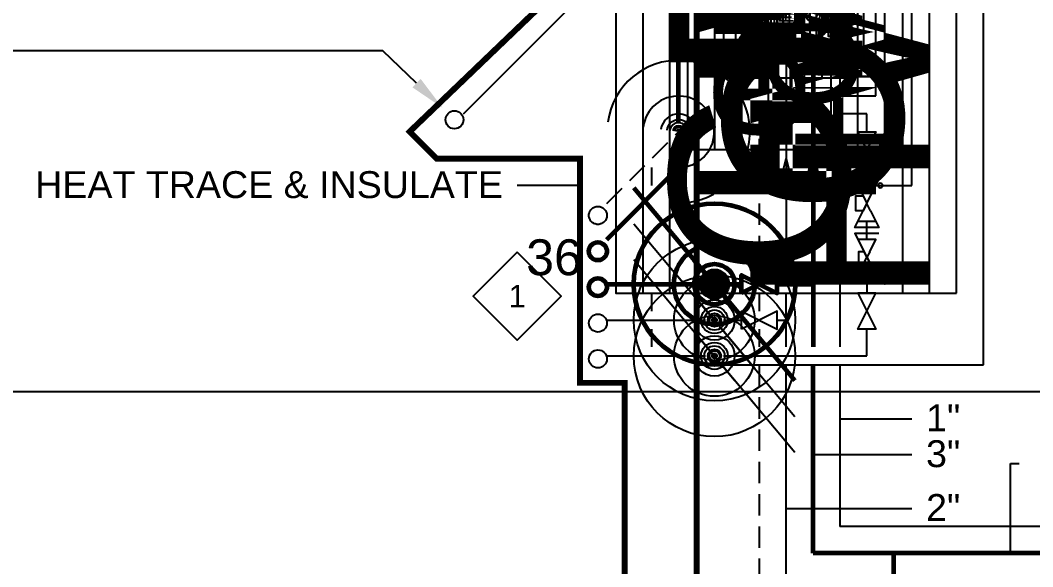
# Model space of a CAD drawing. Extents: x -3677 to 22148, y -333 to 1817.
# Drawn here: x -3293.3 to -2954.5, y 306.2 to 489 of the extents above; entities that cross this region are included whole.
import ezdxf
from ezdxf import colors
from ezdxf.entities.mleader import LeaderData, LeaderLine
from ezdxf.enums import TextEntityAlignment as Align
from ezdxf.math import Vec2, Vec3

# ---------------------------------------------------------------- set-up
doc = ezdxf.new("R2010")
doc.units = 0
doc.header["$LTSCALE"] = 36
doc.header["$MEASUREMENT"] = 0
doc.linetypes.add('HIDDEN', pattern=[0.375, 0.25, -0.125])
doc.linetypes.add('VENT', pattern=[0.30000000000000004, 0.2, -0.1])
for name, color, linetype in [('G-ANNO-TEXT', 70, 'Continuous'), ('G-ANNO-TEXT @ 96', 70, 'Continuous'), ('P-GV-N', 5, 'VENT'), ('P-GV-N @ 1 (1)', 5, 'VENT'), ('P-GV-N @ 1 (2)', 5, 'VENT'), ('P-GV-N @ 128', 5, 'VENT'), ('P-GV-N @ 192', 5, 'VENT'), ('P-GV-N @ 384', 5, 'VENT'), ('P-GV-N @ 48', 5, 'VENT'), ('P-GV-N @ 64', 5, 'VENT'), ('P-GV-N @ 768', 5, 'VENT'), ('P-GV-N @ 96', 5, 'VENT'), ('P-HW-N', 1, 'Continuous'), ('P-HW-N @ 1 (1)', 1, 'Continuous'), ('P-HW-N @ 1 (2)', 1, 'Continuous'), ('P-HW-N @ 12', 1, 'Continuous'), ('P-HW-N @ 128', 1, 'Continuous'), ('P-HW-N @ 16', 1, 'Continuous'), ('P-HW-N @ 192', 1, 'Continuous'), ('P-HW-N @ 2', 1, 'Continuous'), ('P-HW-N @ 24', 1, 'Continuous'), ('P-HW-N @ 384', 1, 'Continuous'), ('P-HW-N @ 4', 1, 'Continuous'), ('P-HW-N @ 48', 1, 'Continuous'), ('P-HW-N @ 64', 1, 'Continuous'), ('P-HW-N @ 768', 1, 'Continuous'), ('P-HW-N @ 8', 1, 'Continuous'), ('P-HW-N @ 96', 1, 'Continuous'), ('P-HWC-N', 2, 'Continuous'), ('P-HWC-N @ 1 (1)', 2, 'Continuous'), ('P-HWC-N @ 1 (2)', 2, 'Continuous'), ('P-HWC-N @ 12', 2, 'Continuous'), ('P-HWC-N @ 128', 2, 'Continuous'), ('P-HWC-N @ 16', 2, 'Continuous'), ('P-HWC-N @ 192', 2, 'Continuous'), ('P-HWC-N @ 2', 2, 'Continuous'), ('P-HWC-N @ 24', 2, 'Continuous'), ('P-HWC-N @ 384', 2, 'Continuous'), ('P-HWC-N @ 4', 2, 'Continuous'), ('P-HWC-N @ 48', 2, 'Continuous'), ('P-HWC-N @ 64', 2, 'Continuous'), ('P-HWC-N @ 768', 2, 'Continuous'), ('P-HWC-N @ 8', 2, 'Continuous'), ('P-HWC-N @ 96', 2, 'Continuous'), ('P-SANV-N', 5, 'VENT'), ('P-SANV-N @ 1 (1)', 5, 'VENT'), ('P-SANV-N @ 1 (2)', 5, 'VENT'), ('P-SANV-N @ 12', 5, 'VENT'), ('P-SANV-N @ 128', 5, 'VENT'), ('P-SANV-N @ 16', 5, 'VENT'), ('P-SANV-N @ 192', 5, 'VENT'), ('P-SANV-N @ 2', 5, 'VENT'), ('P-SANV-N @ 24', 5, 'VENT'), ('P-SANV-N @ 384', 5, 'VENT'), ('P-SANV-N @ 4', 5, 'VENT'), ('P-SANV-N @ 48', 5, 'VENT'), ('P-SANV-N @ 64', 5, 'VENT'), ('P-SANV-N @ 768', 5, 'VENT'), ('P-SANV-N @ 8', 5, 'VENT'), ('P-SANV-N @ 96', 5, 'VENT'), ('P-STRM-N', 2, 'Continuous'), ('P-STRM-N @ 96', 2, 'Continuous')]:
    doc.layers.add(name, color=color, linetype=linetype)
for name, color, linetype, lineweight in [('P-CW-N', 4, 'Continuous', 60), ('P-CW-N @ 1 (1)', 4, 'Continuous', 60), ('P-CW-N @ 1 (2)', 4, 'Continuous', 60), ('P-CW-N @ 12', 4, 'Continuous', 60), ('P-CW-N @ 128', 4, 'Continuous', 60), ('P-CW-N @ 16', 4, 'Continuous', 60), ('P-CW-N @ 192', 4, 'Continuous', 60), ('P-CW-N @ 2', 4, 'Continuous', 60), ('P-CW-N @ 24', 4, 'Continuous', 60), ('P-CW-N @ 384', 4, 'Continuous', 60), ('P-CW-N @ 4', 4, 'Continuous', 60), ('P-CW-N @ 48', 4, 'Continuous', 60), ('P-CW-N @ 64', 4, 'Continuous', 60), ('P-CW-N @ 768', 4, 'Continuous', 60), ('P-CW-N @ 8', 4, 'Continuous', 60), ('P-CW-N @ 96', 4, 'Continuous', 60), ('P-SAN-N', 6, 'Continuous', 60), ('P-SAN-N @ 96', 6, 'Continuous', 60)]:
    doc.layers.add(name, color=color, linetype=linetype, lineweight=lineweight)
doc.layers.add('P-SAN-DFU', color=7, linetype='Continuous', plot=False)
doc.styles.add('Arial', font='arial.ttf')
doc.dimstyles.new('Loop096', dxfattribs={"dimscale": 0, "dimtxt": 0.09375, "dimasz": 0.03125, "dimexe": 0.0625, "dimexo": 0.0625, "dimgap": 0.09375, "dimtad": 1, "dimdec": 4, "dimzin": 3, "dimdsep": 46, "dimlunit": 4, "dimtxsty": 'Arial', "dimblk": 'OBLIQUE', "dimcen": 0.09375, "dimdle": 0.0625, "dimclrd": 256, "dimclre": 256, "dimclrt": 256, "dimadec": 4, "dimazin": 0, "dimtfac": 0.8, "dimtdec": 4, "dimtix": 1, "dimtofl": 0, "dimtmove": 1, "dimatfit": 0, "dimldrblk": 'LeaderNoteBlock', "dimfxl": 1, "dimfrac": 1, "dimtolj": 1, "dimtzin": 0, "dimlwd": -1, "dimlwe": -1, "dimarcsym": 0})

# ---------------------------------------------------------------- blocks, each defined once
blk = doc.blocks.new('*U4')
blk.add_circle((0, 0), 0.03125)
blk = doc.blocks.new('DIAMOND TAG')
blk.add_lwpolyline([(0, -0.1533391834124131), (0.1533391834122995, 0), (0, 0.1533391834122995), (-0.1533391834122995, 0)], close=True)
at = {"style": 'Arial'}
blk.add_attdef('XXX', text='', height=0.078125, dxfattribs=at).set_placement((0, 0), align=Align.MIDDLE)
blk = doc.blocks.new('PIPE-PLAN')
at = {"linetype": 'Continuous'}
for p, q in [((-0.09375000000000007, -0.03124999999999999), (-0.09375000000000007, 0.03125000000000001)), ((-0.09375000000000007, 7.654042494670958e-18), (-4.510281037539698e-17, -2.8775150500842e-17))]:
    blk.add_line(p, q, dxfattribs=at)
blk = doc.blocks.new('PLMB BALL VALVES')
at = {"linetype": 'Continuous'}
blk.add_lwpolyline([(-0.06249999999977263, -0.03124999999991473), (-0.06249999999977263, 0.03124999999991463), (0.0625, -0.03124999999991473), (0.0625, 0.03124999999991472), (-0.06249999999977263, -0.03124999999991473)], dxfattribs=at)
blk = doc.blocks.new('*U25')
at = {"color": 7, "linetype": 'Continuous'}
blk.add_line((-0.03508318765717974, 0.04195107388432913), (0.03508318765701651, -0.04195107388413392), dxfattribs=at)
at = {"linetype": 'Continuous'}
blk.add_circle((-8.161527009775682e-14, 9.759901220540712e-14), 0.03515625, dxfattribs=at)
blk = doc.blocks.new('*U163')
at = {"layer": 'P-CW-N @ 1 (1)'}
blk.add_blockref('*U25', (-3061.000138046234, 400.7321975304876), dxfattribs=at)
at = {"layer": 'P-CW-N @ 1 (2)'}
blk.add_blockref('*U25', (-3061.000138046234, 400.7321975304876), dxfattribs=at)
at = {"layer": 'P-CW-N @ 12', "xscale": 12, "yscale": 12, "zscale": 12}
blk.add_blockref('*U25', (-3061.000138046234, 400.7321975304876), dxfattribs=at)
at = {"layer": 'P-CW-N @ 128', "xscale": 128, "yscale": 128, "zscale": 128}
blk.add_blockref('*U25', (-3061.000138046234, 400.7321975304876), dxfattribs=at)
at = {"layer": 'P-CW-N @ 16', "xscale": 16, "yscale": 16, "zscale": 16}
blk.add_blockref('*U25', (-3061.000138046234, 400.7321975304876), dxfattribs=at)
at = {"layer": 'P-CW-N @ 192', "xscale": 192, "yscale": 192, "zscale": 192}
blk.add_blockref('*U25', (-3061.000138046234, 400.7321975304876), dxfattribs=at)
at = {"layer": 'P-CW-N @ 2', "xscale": 2, "yscale": 2, "zscale": 2}
blk.add_blockref('*U25', (-3061.000138046234, 400.7321975304876), dxfattribs=at)
at = {"layer": 'P-CW-N @ 24', "xscale": 24, "yscale": 24, "zscale": 24}
blk.add_blockref('*U25', (-3061.000138046234, 400.7321975304876), dxfattribs=at)
at = {"layer": 'P-CW-N @ 384', "xscale": 384, "yscale": 384, "zscale": 384}
blk.add_blockref('*U25', (-3061.000138046234, 400.7321975304876), dxfattribs=at)
at = {"layer": 'P-CW-N @ 4', "xscale": 4, "yscale": 4, "zscale": 4}
blk.add_blockref('*U25', (-3061.000138046234, 400.7321975304876), dxfattribs=at)
at = {"layer": 'P-CW-N @ 48', "xscale": 48, "yscale": 48, "zscale": 48}
blk.add_blockref('*U25', (-3061.000138046234, 400.7321975304876), dxfattribs=at)
at = {"layer": 'P-CW-N @ 64', "xscale": 64, "yscale": 64, "zscale": 64}
blk.add_blockref('*U25', (-3061.000138046234, 400.7321975304876), dxfattribs=at)
at = {"layer": 'P-CW-N @ 768', "xscale": 768, "yscale": 768, "zscale": 768}
blk.add_blockref('*U25', (-3061.000138046234, 400.7321975304876), dxfattribs=at)
at = {"layer": 'P-CW-N @ 8', "xscale": 8, "yscale": 8, "zscale": 8}
blk.add_blockref('*U25', (-3061.000138046234, 400.7321975304876), dxfattribs=at)
at = {"layer": 'P-CW-N @ 96', "xscale": 96, "yscale": 96, "zscale": 96}
blk.add_blockref('*U25', (-3061.000138046234, 400.7321975304876), dxfattribs=at)
blk = doc.blocks.new('*U164')
at = {"layer": 'P-HW-N @ 1 (1)'}
blk.add_blockref('*U25', (-3061.000138046234, 388.7321975304876), dxfattribs=at)
at = {"layer": 'P-HW-N @ 1 (2)'}
blk.add_blockref('*U25', (-3061.000138046234, 388.7321975304876), dxfattribs=at)
at = {"layer": 'P-HW-N @ 12', "xscale": 12, "yscale": 12, "zscale": 12}
blk.add_blockref('*U25', (-3061.000138046234, 388.7321975304876), dxfattribs=at)
at = {"layer": 'P-HW-N @ 128', "xscale": 128, "yscale": 128, "zscale": 128}
blk.add_blockref('*U25', (-3061.000138046234, 388.7321975304876), dxfattribs=at)
at = {"layer": 'P-HW-N @ 16', "xscale": 16, "yscale": 16, "zscale": 16}
blk.add_blockref('*U25', (-3061.000138046234, 388.7321975304876), dxfattribs=at)
at = {"layer": 'P-HW-N @ 192', "xscale": 192, "yscale": 192, "zscale": 192}
blk.add_blockref('*U25', (-3061.000138046234, 388.7321975304876), dxfattribs=at)
at = {"layer": 'P-HW-N @ 2', "xscale": 2, "yscale": 2, "zscale": 2}
blk.add_blockref('*U25', (-3061.000138046234, 388.7321975304876), dxfattribs=at)
at = {"layer": 'P-HW-N @ 24', "xscale": 24, "yscale": 24, "zscale": 24}
blk.add_blockref('*U25', (-3061.000138046234, 388.7321975304876), dxfattribs=at)
at = {"layer": 'P-HW-N @ 384', "xscale": 384, "yscale": 384, "zscale": 384}
blk.add_blockref('*U25', (-3061.000138046234, 388.7321975304876), dxfattribs=at)
at = {"layer": 'P-HW-N @ 4', "xscale": 4, "yscale": 4, "zscale": 4}
blk.add_blockref('*U25', (-3061.000138046234, 388.7321975304876), dxfattribs=at)
at = {"layer": 'P-HW-N @ 48', "xscale": 48, "yscale": 48, "zscale": 48}
blk.add_blockref('*U25', (-3061.000138046234, 388.7321975304876), dxfattribs=at)
at = {"layer": 'P-HW-N @ 64', "xscale": 64, "yscale": 64, "zscale": 64}
blk.add_blockref('*U25', (-3061.000138046234, 388.7321975304876), dxfattribs=at)
at = {"layer": 'P-HW-N @ 768', "xscale": 768, "yscale": 768, "zscale": 768}
blk.add_blockref('*U25', (-3061.000138046234, 388.7321975304876), dxfattribs=at)
at = {"layer": 'P-HW-N @ 8', "xscale": 8, "yscale": 8, "zscale": 8}
blk.add_blockref('*U25', (-3061.000138046234, 388.7321975304876), dxfattribs=at)
at = {"layer": 'P-HW-N @ 96', "xscale": 96, "yscale": 96, "zscale": 96}
blk.add_blockref('*U25', (-3061.000138046234, 388.7321975304876), dxfattribs=at)
blk = doc.blocks.new('_Oblique')
at = {"color": 0, "linetype": 'ByBlock', "lineweight": -2}
blk.add_line((-0.5, -0.5), (0.5, 0.5), dxfattribs=at)
blk = doc.blocks.new('LeaderNoteBlock')
blk.add_ellipse((0, 0), major_axis=(1, -1.836909530733566e-16), ratio=0.2499999999998295, start_param=5.387520513321723, end_param=10.32044275462724)
blk = doc.blocks.new('*U36')
at = {"layer": 'DEFPOINTS'}
blk.add_lwpolyline([(-0.125, -0.06249999999999999), (0.125, -0.06249999999999998), (0.125, 0.06250000000000003), (-0.125, 0.0625)], close=True, dxfattribs=at)
at = {"style": 'Arial'}
blk.add_text('GDV', height=0.078125, dxfattribs=at).set_placement((-5.071770309964179e-17, 2.775557561562891e-17), align=Align.MIDDLE)
blk = doc.blocks.new('*U214')
at = {"layer": 'P-GV-N @ 1 (1)', "linetype": 'ByBlock', "lineweight": -2, "rotation": 90}
blk.add_blockref('*U36', (-3046.000138046234, 493.7321975304876), dxfattribs=at)
at = {"layer": 'P-GV-N @ 1 (2)', "linetype": 'ByBlock', "lineweight": -2, "rotation": 89.99999999999999}
blk.add_blockref('*U36', (-3046.000138046234, 493.7321975304876), dxfattribs=at)
at = {"layer": 'P-GV-N @ 128', "linetype": 'ByBlock', "lineweight": -2, "xscale": 128, "yscale": 128, "zscale": 128, "rotation": 89.99999999999999}
blk.add_blockref('*U36', (-3046.000138046234, 493.7321975304876), dxfattribs=at)
at = {"layer": 'P-GV-N @ 192', "linetype": 'ByBlock', "lineweight": -2, "xscale": 192, "yscale": 192, "zscale": 192, "rotation": 89.99999999999999}
blk.add_blockref('*U36', (-3046.000138046234, 493.7321975304876), dxfattribs=at)
at = {"layer": 'P-GV-N @ 384', "linetype": 'ByBlock', "lineweight": -2, "xscale": 384, "yscale": 384, "zscale": 384, "rotation": 89.99999999999999}
blk.add_blockref('*U36', (-3046.000138046234, 493.7321975304876), dxfattribs=at)
at = {"layer": 'P-GV-N @ 48', "linetype": 'ByBlock', "lineweight": -2, "xscale": 48, "yscale": 48, "zscale": 48, "rotation": 89.99999999999999}
blk.add_blockref('*U36', (-3046.000138046234, 493.7321975304876), dxfattribs=at)
at = {"layer": 'P-GV-N @ 64', "linetype": 'ByBlock', "lineweight": -2, "xscale": 64, "yscale": 64, "zscale": 64, "rotation": 89.99999999999999}
blk.add_blockref('*U36', (-3046.000138046234, 493.7321975304876), dxfattribs=at)
at = {"layer": 'P-GV-N @ 768', "linetype": 'ByBlock', "lineweight": -2, "xscale": 768, "yscale": 768, "zscale": 768, "rotation": 89.99999999999999}
blk.add_blockref('*U36', (-3046.000138046234, 493.7321975304876), dxfattribs=at)
at = {"layer": 'P-GV-N @ 96', "linetype": 'ByBlock', "lineweight": -2, "xscale": 96, "yscale": 96, "zscale": 96, "rotation": 89.99999999999999}
blk.add_blockref('*U36', (-3046.000138046234, 493.7321975304876), dxfattribs=at)
blk = doc.blocks.new('*U12')
at = {"layer": 'DEFPOINTS'}
blk.add_lwpolyline([(-0.15625, -0.0625), (0.15625, -0.0625), (0.15625, 0.0625), (-0.15625, 0.0625)], close=True, dxfattribs=at)
at = {"style": 'Arial'}
blk.add_text('HWC', height=0.078125, dxfattribs=at).set_placement((-6.572811999932464e-17, 0), align=Align.MIDDLE)
blk = doc.blocks.new('*U215')
at = {"layer": 'P-HWC-N @ 1 (1)', "linetype": 'ByBlock', "lineweight": -2, "rotation": 90}
blk.add_blockref('*U12', (-3019.000138046234, 493.7321975304876), dxfattribs=at)
at = {"layer": 'P-HWC-N @ 1 (2)', "linetype": 'ByBlock', "lineweight": -2, "rotation": 89.99999999999999}
blk.add_blockref('*U12', (-3019.000138046234, 493.7321975304876), dxfattribs=at)
at = {"layer": 'P-HWC-N @ 128', "linetype": 'ByBlock', "lineweight": -2, "xscale": 128, "yscale": 128, "zscale": 128, "rotation": 89.99999999999999}
blk.add_blockref('*U12', (-3019.000138046234, 493.7321975304876), dxfattribs=at)
at = {"layer": 'P-HWC-N @ 192', "linetype": 'ByBlock', "lineweight": -2, "xscale": 192, "yscale": 192, "zscale": 192, "rotation": 89.99999999999999}
blk.add_blockref('*U12', (-3019.000138046234, 493.7321975304876), dxfattribs=at)
at = {"layer": 'P-HWC-N @ 384', "linetype": 'ByBlock', "lineweight": -2, "xscale": 384, "yscale": 384, "zscale": 384, "rotation": 89.99999999999999}
blk.add_blockref('*U12', (-3019.000138046234, 493.7321975304876), dxfattribs=at)
at = {"layer": 'P-HWC-N @ 48', "linetype": 'ByBlock', "lineweight": -2, "xscale": 48, "yscale": 48, "zscale": 48, "rotation": 89.99999999999999}
blk.add_blockref('*U12', (-3019.000138046234, 493.7321975304876), dxfattribs=at)
at = {"layer": 'P-HWC-N @ 64', "linetype": 'ByBlock', "lineweight": -2, "xscale": 64, "yscale": 64, "zscale": 64, "rotation": 89.99999999999999}
blk.add_blockref('*U12', (-3019.000138046234, 493.7321975304876), dxfattribs=at)
at = {"layer": 'P-HWC-N @ 768', "linetype": 'ByBlock', "lineweight": -2, "xscale": 768, "yscale": 768, "zscale": 768, "rotation": 89.99999999999999}
blk.add_blockref('*U12', (-3019.000138046234, 493.7321975304876), dxfattribs=at)
at = {"layer": 'P-HWC-N @ 96', "linetype": 'ByBlock', "lineweight": -2, "xscale": 96, "yscale": 96, "zscale": 96, "rotation": 89.99999999999999}
blk.add_blockref('*U12', (-3019.000138046234, 493.7321975304876), dxfattribs=at)
blk = doc.blocks.new('*U7')
at = {"layer": 'DEFPOINTS'}
blk.add_lwpolyline([(-0.125, -0.0625), (0.125, -0.0625), (0.125, 0.0625), (-0.125, 0.0625)], close=True, dxfattribs=at)
at = {"style": 'Arial'}
blk.add_text('CW', height=0.078125, dxfattribs=at).set_placement((-3.686292673615752e-17, 2.775557561562891e-17), align=Align.MIDDLE)
blk = doc.blocks.new('*U216')
at = {"layer": 'P-CW-N @ 1 (1)', "linetype": 'ByBlock', "lineweight": -2, "rotation": 90}
blk.add_blockref('*U7', (-3028.000138046234, 493.7321975304876), dxfattribs=at)
at = {"layer": 'P-CW-N @ 1 (2)', "linetype": 'ByBlock', "lineweight": -2, "rotation": 89.99999999999999}
blk.add_blockref('*U7', (-3028.000138046234, 493.7321975304876), dxfattribs=at)
at = {"layer": 'P-CW-N @ 128', "linetype": 'ByBlock', "lineweight": -2, "xscale": 128, "yscale": 128, "zscale": 128, "rotation": 89.99999999999999}
blk.add_blockref('*U7', (-3028.000138046234, 493.7321975304876), dxfattribs=at)
at = {"layer": 'P-CW-N @ 192', "linetype": 'ByBlock', "lineweight": -2, "xscale": 192, "yscale": 192, "zscale": 192, "rotation": 89.99999999999999}
blk.add_blockref('*U7', (-3028.000138046234, 493.7321975304876), dxfattribs=at)
at = {"layer": 'P-CW-N @ 384', "linetype": 'ByBlock', "lineweight": -2, "xscale": 384, "yscale": 384, "zscale": 384, "rotation": 89.99999999999999}
blk.add_blockref('*U7', (-3028.000138046234, 493.7321975304876), dxfattribs=at)
at = {"layer": 'P-CW-N @ 48', "linetype": 'ByBlock', "lineweight": -2, "xscale": 48, "yscale": 48, "zscale": 48, "rotation": 89.99999999999999}
blk.add_blockref('*U7', (-3028.000138046234, 493.7321975304876), dxfattribs=at)
at = {"layer": 'P-CW-N @ 64', "linetype": 'ByBlock', "lineweight": -2, "xscale": 64, "yscale": 64, "zscale": 64, "rotation": 89.99999999999999}
blk.add_blockref('*U7', (-3028.000138046234, 493.7321975304876), dxfattribs=at)
at = {"layer": 'P-CW-N @ 768', "linetype": 'ByBlock', "lineweight": -2, "xscale": 768, "yscale": 768, "zscale": 768, "rotation": 89.99999999999999}
blk.add_blockref('*U7', (-3028.000138046234, 493.7321975304876), dxfattribs=at)
at = {"layer": 'P-CW-N @ 96', "linetype": 'ByBlock', "lineweight": -2, "xscale": 96, "yscale": 96, "zscale": 96, "rotation": 89.99999999999999}
blk.add_blockref('*U7', (-3028.000138046234, 493.7321975304876), dxfattribs=at)
blk = doc.blocks.new('*U26')
at = {"layer": 'DEFPOINTS'}
blk.add_lwpolyline([(-0.125, -0.0625), (0.125, -0.0625), (0.125, 0.0625), (-0.125, 0.0625)], close=True, dxfattribs=at)
at = {"style": 'Arial'}
blk.add_text('HW', height=0.078125, dxfattribs=at).set_placement((-3.713743472833174e-17, 0), align=Align.MIDDLE)
blk = doc.blocks.new('*U217')
at = {"layer": 'P-HW-N @ 1 (1)', "linetype": 'ByBlock', "lineweight": -2, "rotation": 90}
blk.add_blockref('*U26', (-3037.000138046234, 493.7321975304876), dxfattribs=at)
at = {"layer": 'P-HW-N @ 1 (2)', "linetype": 'ByBlock', "lineweight": -2, "rotation": 89.99999999999999}
blk.add_blockref('*U26', (-3037.000138046234, 493.7321975304876), dxfattribs=at)
at = {"layer": 'P-HW-N @ 128', "linetype": 'ByBlock', "lineweight": -2, "xscale": 128, "yscale": 128, "zscale": 128, "rotation": 89.99999999999999}
blk.add_blockref('*U26', (-3037.000138046234, 493.7321975304876), dxfattribs=at)
at = {"layer": 'P-HW-N @ 192', "linetype": 'ByBlock', "lineweight": -2, "xscale": 192, "yscale": 192, "zscale": 192, "rotation": 89.99999999999999}
blk.add_blockref('*U26', (-3037.000138046234, 493.7321975304876), dxfattribs=at)
at = {"layer": 'P-HW-N @ 384', "linetype": 'ByBlock', "lineweight": -2, "xscale": 384, "yscale": 384, "zscale": 384, "rotation": 89.99999999999999}
blk.add_blockref('*U26', (-3037.000138046234, 493.7321975304876), dxfattribs=at)
at = {"layer": 'P-HW-N @ 48', "linetype": 'ByBlock', "lineweight": -2, "xscale": 48, "yscale": 48, "zscale": 48, "rotation": 89.99999999999999}
blk.add_blockref('*U26', (-3037.000138046234, 493.7321975304876), dxfattribs=at)
at = {"layer": 'P-HW-N @ 64', "linetype": 'ByBlock', "lineweight": -2, "xscale": 64, "yscale": 64, "zscale": 64, "rotation": 89.99999999999999}
blk.add_blockref('*U26', (-3037.000138046234, 493.7321975304876), dxfattribs=at)
at = {"layer": 'P-HW-N @ 768', "linetype": 'ByBlock', "lineweight": -2, "xscale": 768, "yscale": 768, "zscale": 768, "rotation": 89.99999999999999}
blk.add_blockref('*U26', (-3037.000138046234, 493.7321975304876), dxfattribs=at)
at = {"layer": 'P-HW-N @ 96', "linetype": 'ByBlock', "lineweight": -2, "xscale": 96, "yscale": 96, "zscale": 96, "rotation": 89.99999999999999}
blk.add_blockref('*U26', (-3037.000138046234, 493.7321975304876), dxfattribs=at)
blk = doc.blocks.new('*U218')
at = {"layer": 'P-HWC-N @ 1 (1)'}
blk.add_blockref('*U25', (-3061.000138046234, 376.7321975304876), dxfattribs=at)
at = {"layer": 'P-HWC-N @ 1 (2)'}
blk.add_blockref('*U25', (-3061.000138046234, 376.7321975304876), dxfattribs=at)
at = {"layer": 'P-HWC-N @ 12', "xscale": 12, "yscale": 12, "zscale": 12}
blk.add_blockref('*U25', (-3061.000138046234, 376.7321975304876), dxfattribs=at)
at = {"layer": 'P-HWC-N @ 128', "xscale": 128, "yscale": 128, "zscale": 128}
blk.add_blockref('*U25', (-3061.000138046234, 376.7321975304876), dxfattribs=at)
at = {"layer": 'P-HWC-N @ 16', "xscale": 16, "yscale": 16, "zscale": 16}
blk.add_blockref('*U25', (-3061.000138046234, 376.7321975304876), dxfattribs=at)
at = {"layer": 'P-HWC-N @ 192', "xscale": 192, "yscale": 192, "zscale": 192}
blk.add_blockref('*U25', (-3061.000138046234, 376.7321975304876), dxfattribs=at)
at = {"layer": 'P-HWC-N @ 2', "xscale": 2, "yscale": 2, "zscale": 2}
blk.add_blockref('*U25', (-3061.000138046234, 376.7321975304876), dxfattribs=at)
at = {"layer": 'P-HWC-N @ 24', "xscale": 24, "yscale": 24, "zscale": 24}
blk.add_blockref('*U25', (-3061.000138046234, 376.7321975304876), dxfattribs=at)
at = {"layer": 'P-HWC-N @ 384', "xscale": 384, "yscale": 384, "zscale": 384}
blk.add_blockref('*U25', (-3061.000138046234, 376.7321975304876), dxfattribs=at)
at = {"layer": 'P-HWC-N @ 4', "xscale": 4, "yscale": 4, "zscale": 4}
blk.add_blockref('*U25', (-3061.000138046234, 376.7321975304876), dxfattribs=at)
at = {"layer": 'P-HWC-N @ 48', "xscale": 48, "yscale": 48, "zscale": 48}
blk.add_blockref('*U25', (-3061.000138046234, 376.7321975304876), dxfattribs=at)
at = {"layer": 'P-HWC-N @ 64', "xscale": 64, "yscale": 64, "zscale": 64}
blk.add_blockref('*U25', (-3061.000138046234, 376.7321975304876), dxfattribs=at)
at = {"layer": 'P-HWC-N @ 768', "xscale": 768, "yscale": 768, "zscale": 768}
blk.add_blockref('*U25', (-3061.000138046234, 376.7321975304876), dxfattribs=at)
at = {"layer": 'P-HWC-N @ 8', "xscale": 8, "yscale": 8, "zscale": 8}
blk.add_blockref('*U25', (-3061.000138046234, 376.7321975304876), dxfattribs=at)
at = {"layer": 'P-HWC-N @ 96', "xscale": 96, "yscale": 96, "zscale": 96}
blk.add_blockref('*U25', (-3061.000138046234, 376.7321975304876), dxfattribs=at)
blk = doc.blocks.new('*U22')
at = {"linetype": 'Continuous'}
blk.add_lwpolyline([(-0.0625, 0.0625, 0, 0.02734375, 0), (-0.004140429033668624, 0.0625, 0, 0, 0), (-0.004140429033668624, 0.0625, 0, 0, 0), (0.06249999999977263, 0.0625, 0, 0, 0)], format="xyseb", dxfattribs=at)
blk.add_lwpolyline([(-0.0625, 0.03125), (-0.0625, -0.03125), (0.0625, 0.03125), (0.0625, -0.03125)], dxfattribs=at)
blk.add_circle((0.0625, 0.046875), 0.007812499999988433, dxfattribs=at)
blk = doc.blocks.new('*U200')
at = {"layer": 'P-HWC-N @ 128', "xscale": -128, "yscale": 128, "zscale": 128, "rotation": 180}
blk.add_blockref('*U22', (9, 0), dxfattribs=at)
at = {"layer": 'P-HWC-N @ 96', "xscale": 96, "yscale": 96, "zscale": -96, "rotation": 180}
blk.add_blockref('*U22', (-9, 0), dxfattribs=at)
blk = doc.blocks.new('*U23')
at = {"linetype": 'Continuous'}
for points in [[(-0.01950223899833947, -0.009751119128395658), (-0.06250000047529625, -0.03124999904940751), (-0.06249999952470375, 0.03125000095059249), (-0.01950223850397403, 0.009751119622759319)], [(-0.01950223850397423, 0.00975111962275942), (-0.01950223850397423, 0.02925335812675912), (0.0195022389983379, 0.02925335812675912), (0.0195022389983379, 0.00975111912839576)], [(0.01950223850397226, -0.009751119622759319), (0.06249999952470375, -0.03125000095059249), (0.06250000047529625, 0.03124999904940751), (0.0195022389983377, 0.009751119128395658)], [(-0.01950223850397562, -0.009751119622759222), (4.943599696272116e-10, -4.943635590677493e-10), (-0.01950223800961018, 0.009751119128395755)], [(0.01950223899833789, 0.009751119128395757), (4.943647435862175e-10, -4.943635590677493e-10), (0.01950223949270333, -0.00975111962275922)]]:
    blk.add_lwpolyline(points, dxfattribs=at)
blk = doc.blocks.new('*U201')
at = {"layer": 'P-HWC-N @ 128', "xscale": -128, "yscale": 128, "zscale": 128, "rotation": 5.3905568009327e-07}
blk.add_blockref('*U23', (-9, 4.745879778056405e-08), dxfattribs=at)
at = {"layer": 'P-HWC-N @ 96', "xscale": 96, "yscale": 96, "zscale": -96}
blk.add_blockref('*U23', (9, 4.745879778056405e-08), dxfattribs=at)
blk = doc.blocks.new('A$C16132887')
at = {"layer": 'P-HWC-N'}
for p, q in [((-15, 0), (-21, 0)), ((3, 0), (-3, 0)), ((15, 0), (21, 0))]:
    blk.add_line(p, q, dxfattribs=at)
for name in ['*U201', '*U200']:
    blk.add_blockref(name, (0, 0), dxfattribs=at)
at = {"layer": 'P-HWC-N @ 96', "xscale": 96, "yscale": 96, "zscale": 96, "rotation": 180}
blk.add_blockref('PLMB BALL VALVES', (-27, 0), dxfattribs=at)
at = {"layer": 'P-HWC-N @ 96', "xscale": 96, "yscale": 96, "zscale": 96}
blk.add_blockref('PLMB BALL VALVES', (27, 0), dxfattribs=at)
blk = doc.blocks.new('*U16')
at = {"linetype": 'Continuous'}
blk.add_arc((0, 0), 0.03111555437015312, 232.5669694738212, 127.4330305261797, dxfattribs=at)
blk = doc.blocks.new('*U219')
at = {"layer": 'P-SANV-N @ 1 (1)', "rotation": 44.99999999999999}
blk.add_blockref('*U16', (-3073.000138046234, 451.7321975304876), dxfattribs=at)
at = {"layer": 'P-SANV-N @ 1 (2)', "rotation": 44.99999999999999}
blk.add_blockref('*U16', (-3073.000138046234, 451.7321975304876), dxfattribs=at)
at = {"layer": 'P-SANV-N @ 12', "xscale": 12, "yscale": 12, "zscale": 12, "rotation": 44.99999999999999}
blk.add_blockref('*U16', (-3073.000138046234, 451.7321975304876), dxfattribs=at)
at = {"layer": 'P-SANV-N @ 128', "xscale": 128, "yscale": 128, "zscale": 128, "rotation": 44.99999999999999}
blk.add_blockref('*U16', (-3073.000138046234, 451.7321975304876), dxfattribs=at)
at = {"layer": 'P-SANV-N @ 16', "xscale": 16, "yscale": 16, "zscale": 16, "rotation": 44.99999999999999}
blk.add_blockref('*U16', (-3073.000138046234, 451.7321975304876), dxfattribs=at)
at = {"layer": 'P-SANV-N @ 192', "xscale": 192, "yscale": 192, "zscale": 192, "rotation": 44.99999999999999}
blk.add_blockref('*U16', (-3073.000138046234, 451.7321975304876), dxfattribs=at)
at = {"layer": 'P-SANV-N @ 2', "xscale": 2, "yscale": 2, "zscale": 2, "rotation": 44.99999999999999}
blk.add_blockref('*U16', (-3073.000138046234, 451.7321975304876), dxfattribs=at)
at = {"layer": 'P-SANV-N @ 24', "xscale": 24, "yscale": 24, "zscale": 24, "rotation": 44.99999999999999}
blk.add_blockref('*U16', (-3073.000138046234, 451.7321975304876), dxfattribs=at)
at = {"layer": 'P-SANV-N @ 384', "xscale": 383.9999999999999, "yscale": 383.9999999999999, "zscale": 383.9999999999999, "rotation": 44.99999999999999}
blk.add_blockref('*U16', (-3073.000138046234, 451.7321975304876), dxfattribs=at)
at = {"layer": 'P-SANV-N @ 4', "xscale": 4, "yscale": 4, "zscale": 4, "rotation": 44.99999999999999}
blk.add_blockref('*U16', (-3073.000138046234, 451.7321975304876), dxfattribs=at)
at = {"layer": 'P-SANV-N @ 48', "xscale": 47.99999999999999, "yscale": 47.99999999999999, "zscale": 47.99999999999999, "rotation": 44.99999999999999}
blk.add_blockref('*U16', (-3073.000138046234, 451.7321975304876), dxfattribs=at)
at = {"layer": 'P-SANV-N @ 64', "xscale": 64, "yscale": 64, "zscale": 64, "rotation": 44.99999999999999}
blk.add_blockref('*U16', (-3073.000138046234, 451.7321975304876), dxfattribs=at)
at = {"layer": 'P-SANV-N @ 768', "xscale": 767.9999999999999, "yscale": 767.9999999999999, "zscale": 767.9999999999999, "rotation": 44.99999999999999}
blk.add_blockref('*U16', (-3073.000138046234, 451.7321975304876), dxfattribs=at)
at = {"layer": 'P-SANV-N @ 8', "xscale": 8, "yscale": 8, "zscale": 8, "rotation": 44.99999999999999}
blk.add_blockref('*U16', (-3073.000138046234, 451.7321975304876), dxfattribs=at)
at = {"layer": 'P-SANV-N @ 96', "xscale": 95.99999999999999, "yscale": 95.99999999999999, "zscale": 95.99999999999999, "rotation": 44.99999999999999}
blk.add_blockref('*U16', (-3073.000138046234, 451.7321975304876), dxfattribs=at)
blk = doc.blocks.new('*U54')
blk.add_hatch(color=256).paths.add_polyline_path([(-0.125, 1.539567084929416e-17), (1.387778780781446e-17, -0.03124999999999999), (1.387778780781446e-17, 0.03125000000000001)])
blk.add_lwpolyline([(-0.125, 1.530808498934192e-17), (1.387778780781446e-17, 0.03125000000000001), (1.387778780781446e-17, -0.03124999999999999), (-0.125, 1.530808498934192e-17)])

msp = doc.modelspace()

# ---------------------------------------------------------------- linework, layer by layer
at = {"layer": 'G-ANNO-TEXT', "linetype": 'HIDDEN', "const_width": 2}
for points in [[(-2692.000138046234, 262.7321975304876), (-3067.000138046234, 262.7321975304876), (-3067.000138046234, 964.7321975304876)], [(-3088.000138046234, 862.7321975304876), (-3088.000138046234, 712.7321975304876), (-3166.000138046234, 712.7321975304876), (-3166.000138046234, 649.7321975304876), (-3166.000138046234, 616.7321975304876), (-3337.000138046234, 616.7321975304876), (-3337.000138046234, 238.7321975304876), (-3310.000138046234, 238.7321975304876), (-3310.000138046234, 601.7321975304876), (-3091.000138046234, 601.7321975304876), (-3091.000138046234, 520.7321975304876), (-3163.000138046234, 451.7321975304876), (-3154.000138046234, 442.7321975304876), (-3106.000138046234, 442.7321975304876), (-3106.000138046234, 367.7321975304876), (-3091.000138046234, 367.7321975304876), (-3091.000138046234, 238.7321975304876), (-3025.000138046234, 238.7321975304876), (-3025.000138046234, 175.7321975304876), (-3139.000138046234, 175.7321975304876), (-3139.000138046234, 103.7321975304876), (-2923.000138046234, 103.7321975304876)]]:
    msp.add_lwpolyline(points, dxfattribs=at)
at = {"layer": 'P-CW-N'}
for p, q in [((-3028.000138046234, 481.7321975304876), (-3028.000138046234, 379.7321975304876)), ((-3097.000138046234, 400.7321975304876), (-3064.000138046234, 400.7321975304876)), ((-3058.000138046234, 400.7321975304876), (-3052.000138046234, 400.7321975304876)), ((-3040.000138046234, 400.7321975304876), (-3028.000138046234, 400.7321975304876)), ((-3028.000138046234, 310.7321975304876), (-3028.000138046234, 373.7321975304876)), ((-2914.000138046234, 310.7321975304876), (-3028.000138046234, 310.7321975304876)), ((-3001.000138046234, 292.7321975304876), (-3001.000138046234, 310.7321975304876))]:
    msp.add_line(p, q, dxfattribs=at)
at = {"layer": 'P-GV-N'}
for p, q in [((-3046.000138046234, 481.7321975304876), (-3046.000138046234, 403.7321975304876)), ((-3046.000138046234, 397.7321975304876), (-3046.000138046234, 391.7321975304876)), ((-3046.000138046234, 385.7321975304876), (-3046.000138046234, 379.7321975304874)), ((-3046.000138046234, 373.7321975304876), (-3046.000138046234, 292.7321975304876))]:
    msp.add_line(p, q, dxfattribs=at)
at = {"layer": 'P-HW-N'}
for p, q in [((-3037.000138046234, 481.7321975304876), (-3037.000138046234, 403.7321975304876)), ((-3037.000138046234, 379.7321975304876), (-3037.000138046234, 397.7321975304876)), ((-3097.000138046234, 388.7321975304876), (-3064.000138046234, 388.7321975304876)), ((-3058.000138046234, 388.7321975304876), (-3052.000138046234, 388.7321975304876)), ((-3040.000138046234, 388.7321975304876), (-3037.000138046234, 388.7321975304876)), ((-3037.000138046234, 301.7321975304876), (-3037.000138046234, 373.7321975304876))]:
    msp.add_line(p, q, dxfattribs=at)
at = {"layer": 'P-HWC-N'}
for p, q in [((-3019.000138046234, 478.7561975304875), (-3019.000138046234, 379.7321975304876)), ((-3010.000138046234, 457.7321975304876), (-3019.000138046234, 457.7321975304876)), ((-3010.000138046234, 451.7321975304876), (-3010.000138046234, 457.7321975304876)), ((-3010.000138046234, 376.7321975304876), (-3010.000138046234, 385.7321975304876)), ((-3097.000138046234, 376.7321975304876), (-3064.000138046234, 376.7321975304876)), ((-3058.000138046234, 376.7321975304876), (-3010.000138046234, 376.7321975304876)), ((-3019.000138046234, 373.7321975304876), (-3019.000138046234, 319.7321975304876)), ((-2776.000138046234, 319.7321975304876), (-3019.000138046234, 319.7321975304876))]:
    msp.add_line(p, q, dxfattribs=at)
at = {"layer": 'P-SAN-N'}
for p, q in [((-3073.000138046234, 454.7321975304876), (-3073.000138046234, 568.7321975304876)), ((-3073.000138046234, 439.7321975304876), (-3073.000138046234, 448.7321975304876)), ((-3097.000138046234, 415.7321975304876), (-3073.000138046234, 439.7321975304876))]:
    msp.add_line(p, q, dxfattribs=at)
at = {"layer": 'P-SANV-N'}
msp.add_line((-3097.000138046234, 427.7321975304876), (-3073.000138046234, 451.7321975304876), dxfattribs=at)
at = {"layer": 'P-STRM-N'}
for p, q in [((-3145.000138046234, 457.7321975304876), (-3082.000138046234, 520.7321975304876)), ((-3082.000138046234, 433.7321975304876), (-3082.000138046234, 439.7321975304876)), ((-3082.000138046234, 391.7321975304876), (-3082.000138046234, 397.7321975304876)), ((-3082.000138046234, 379.7321975304876), (-3082.000138046234, 385.7321975304876))]:
    msp.add_line(p, q, dxfattribs=at)

# ---------------------------------------------------------------- block references
at = {"layer": 'G-ANNO-TEXT @ 96'}
ref = msp.add_blockref('DIAMOND TAG', (-3127.000138046234, 396.7321975304876), dxfattribs=dict(at, xscale=96, yscale=96, zscale=96, rotation=180))
ref.add_attrib('XXX', '1', dxfattribs={"layer": '0', "height": 7.5, "style": 'Arial'}).set_placement((-3127.000138046234, 396.7321975304876), align=Align.MIDDLE)
at = {"layer": 'P-CW-N'}
for name in ['*U216', '*U163']:
    msp.add_blockref(name, (0, 0), dxfattribs=at)
at = {"layer": 'P-CW-N @ 96', "xscale": 96, "yscale": 96, "zscale": 96}
for name, p, rotation in [('*U54', (-3028.000138046234, 430.7321975304876), 270), ('*U4', (-3100.000138046234, 399.7321975304876), 180)]:
    msp.add_blockref(name, p, dxfattribs=dict(at, rotation=rotation))
msp.add_blockref('PLMB BALL VALVES', (-3046.000138046234, 400.7321975304876), dxfattribs=at)
at = {"layer": 'P-GV-N'}
msp.add_blockref('*U214', (0, 0), dxfattribs=at)
at = {"layer": 'P-HW-N'}
for name in ['*U217', '*U164']:
    msp.add_blockref(name, (0, 0), dxfattribs=at)
at = {"layer": 'P-HW-N @ 96', "xscale": 96, "yscale": 96, "zscale": 96}
for name, p, rotation in [('*U54', (-3037.000138046234, 430.7321975304876), 270), ('*U4', (-3100.000138046234, 387.7321975304876), 180)]:
    msp.add_blockref(name, p, dxfattribs=dict(at, rotation=rotation))
msp.add_blockref('PLMB BALL VALVES', (-3046.000138046234, 388.7321975304876), dxfattribs=at)
at = {"layer": 'P-HWC-N'}
for name in ['*U215', '*U218']:
    msp.add_blockref(name, (0, 0), dxfattribs=at)
at = {"layer": 'P-HWC-N', "xscale": -1, "rotation": 90}
msp.add_blockref('A$C16132887', (-3010.000138046234, 418.7321975304876), dxfattribs=at)
at = {"layer": 'P-HWC-N @ 96', "xscale": 96, "yscale": 96, "zscale": 96}
for name, p, rotation in [('*U54', (-3019.000138046234, 442.7321975304876), 89.99999999999999), ('*U4', (-3100.000138046234, 375.7321975304878), 180)]:
    msp.add_blockref(name, p, dxfattribs=dict(at, rotation=rotation))
at = {"layer": 'P-SAN-N @ 96', "xscale": 96, "yscale": 96, "zscale": 96}
for name, p, rotation in [('PIPE-PLAN', (-3073.000138046234, 439.7321975304876), 90), ('*U4', (-3100.000138046234, 411.7321975304876), 180)]:
    msp.add_blockref(name, p, dxfattribs=dict(at, rotation=rotation))
at = {"layer": 'P-SANV-N'}
msp.add_blockref('*U219', (0, 0), dxfattribs=at)
at = {"layer": 'P-SANV-N @ 96', "xscale": 96, "yscale": 96, "zscale": 96, "rotation": 180}
msp.add_blockref('*U4', (-3100.000138046234, 423.7321975304876), dxfattribs=at)
at = {"layer": 'P-STRM-N @ 96', "xscale": 96, "yscale": 96, "zscale": 96}
msp.add_blockref('*U4', (-3148.000138046234, 455.7321975304876), dxfattribs=at)

# ---------------------------------------------------------------- texts
at = {"layer": 'G-ANNO-TEXT', "char_height": 9, "style": 'Arial'}
for s, width, insert, attachment_point in [('HEAT TRACE & INSULATE', 178.2, (-3131.800138046235, 438.5321975304876), 3), ('1"', 55.20000000000005, (-2990.200138046234, 360.5321975304876), 1), ('\\A1;3"', 55.20000000000005, (-2990.200138046234, 348.5321975304876), 1), ('2"', 55.20000000000005, (-2990.200138046234, 330.5321975304876), 1)]:
    msp.add_mtext_dynamic_manual_height_columns(s, width=width, gutter_width=45, heights=[0], dxfattribs=dict(at, insert=insert, attachment_point=attachment_point))
at = {"layer": 'P-SAN-DFU', "color": 3, "insert": (-3124.000138046234, 415.7321975304876), "char_height": 12, "attachment_point": 1, "style": 'Arial'}
msp.add_mtext_dynamic_manual_height_columns('36', width=68, gutter_width=60, heights=[0], dxfattribs=at)

# ---------------------------------------------------------------- leaders
at = {"layer": 'G-ANNO-TEXT'}
for points in [[(-3106.000138046234, 433.7321975304876), (-3124.000138046234, 433.7321975304876), (-3127.000138046234, 433.7321975304876)], [(-3019.000138046234, 355.7321975304876), (-2998.000138046234, 355.7321975304876), (-2995.000138046234, 355.7321975304876)], [(-3028.000138046234, 343.7321975304876), (-2998.000138046234, 343.7321975304876), (-2995.000138046234, 343.7321975304876)], [(-2962.000138046234, 310.7321975304876), (-2962.000138046234, 340.7321975304876), (-2959.000138046234, 340.7321975304876)], [(-3037.000138046234, 325.7321975304876), (-2998.000138046234, 325.7321975304876), (-2995.000138046234, 325.7321975304876)]]:
    msp.add_leader(points, dimstyle='Loop096', override={"dimscale": 0}, dxfattribs=at)
ml = msp.add_multileader_mtext('Standard', dxfattribs=at)
ml.set_content('PROVIDE 18"x18" ACCESS \\PPANEL TO BE \\PINSTALLED BY GC', color=256, style='Arial')
ml.set_leader_properties(color=256, linetype='ByLayer', lineweight=-1)
ml.build(insert=Vec2(0, 0))
ml.multileader.update_dxf_attribs({"has_dogleg": 0, "dogleg_length": 0.125, "arrow_head_size": 12, "scale": 96})
ctx = ml.context
ctx.base_point, ctx.scale, ctx.char_height, ctx.arrow_head_size, ctx.landing_gap_size, ctx.plane_origin = Vec3(-3547.837109396849, 550.7321975304876), 96, 9, 12, 3, Vec3(-3152.000138046234, 574.7321975304876)
ctx.text_align_type = 2
notes = []
notes.append((ctx, [(0, (1, 1, 0), (-3373.000138046234, 550.7321975304876), (-1, 0), 12, [(0, [(-3145.000138046234, 592.7321975304876), (-3190.000138046234, 550.7321975304876)], 0, [])])]))
ctx.mtext.insert, ctx.mtext.alignment, ctx.mtext.flow_direction = Vec3(-3388.000138046234, 555.3089369574998), 3, 5
ml = msp.add_multileader_mtext('Standard', dxfattribs=at)
ml.set_content('4"ST (1,200FT²)', color=256, style='Arial')
ml.set_leader_properties(color=256, linetype='ByLayer', lineweight=-1)
ml.build(insert=Vec2(0, 0))
ml.multileader.update_dxf_attribs({"has_dogleg": 0, "dogleg_length": 0.125, "arrow_head_size": 12, "scale": 96})
ctx = ml.context
ctx.base_point, ctx.scale, ctx.char_height, ctx.arrow_head_size, ctx.landing_gap_size, ctx.plane_origin = Vec3(-3480.7852676506, 478.7321975304876), 96, 9, 12, 3, Vec3(-3132.000138046234, 595.7321975304876)
ctx.text_align_type = 2
notes.append((ctx, [(0, (1, 1, 0), (-3373.000138046234, 478.7321975304876), (-1, 0), 12, [(0, [(-3152.000138046234, 459.7321975304876), (-3172.000138046234, 478.7321975304876)], 0, [])])]))
ctx.mtext.insert, ctx.mtext.alignment, ctx.mtext.flow_direction = Vec3(-3388.000138046234, 484.5551852521794), 3, 5
ml = msp.add_multileader_mtext('Standard', dxfattribs=at)
ml.set_content('6"ST(2,800FT²)\\P4"GDV\\P4"SS', color=256, style='Arial')
ml.set_leader_properties(color=256, linetype='ByLayer', lineweight=-1)
ml.build(insert=Vec2(0, 0))
ml.multileader.update_dxf_attribs({"has_dogleg": 0, "dogleg_length": 0.125, "arrow_head_size": 12, "scale": 96})
ctx = ml.context
ctx.base_point, ctx.scale, ctx.char_height, ctx.arrow_head_size, ctx.landing_gap_size, ctx.plane_origin = Vec3(-3473.978992070791, 364.7321975304876), 96, 9, 12, 3, Vec3(-2707.000138046234, 364.7321975304876)
ctx.text_align_type = 2
notes.append((ctx, [(0, (1, 1, 0), (-3370.000138046234, 364.7321975304876), (-1, 0), 12, [(0, [(-2716.000138046234, 358.7321975304876), (-2746.000138046234, 364.7321975304876)], 0, [])])]))
ctx.mtext.insert, ctx.mtext.alignment, ctx.mtext.flow_direction = Vec3(-3385.000138046234, 369.3089369574998), 3, 5
for ctx, leaders in notes:
    for number, flags, end, landing, length, lines in leaders:
        leader = LeaderData()
        leader.index, (leader.has_last_leader_line, leader.has_dogleg_vector, leader.attachment_direction) = number, flags
        leader.last_leader_point, leader.dogleg_vector, leader.dogleg_length = Vec3(end), Vec3(landing), length
        for number, points, colour, breaks in lines:
            line = LeaderLine()
            line.index, line.vertices, line.color, line.breaks = number, Vec3.list(points), colors.encode_raw_color(colour), breaks
            leader.lines.append(line)
        ctx.leaders.append(leader)

doc.saveas('drawing.dxf')
